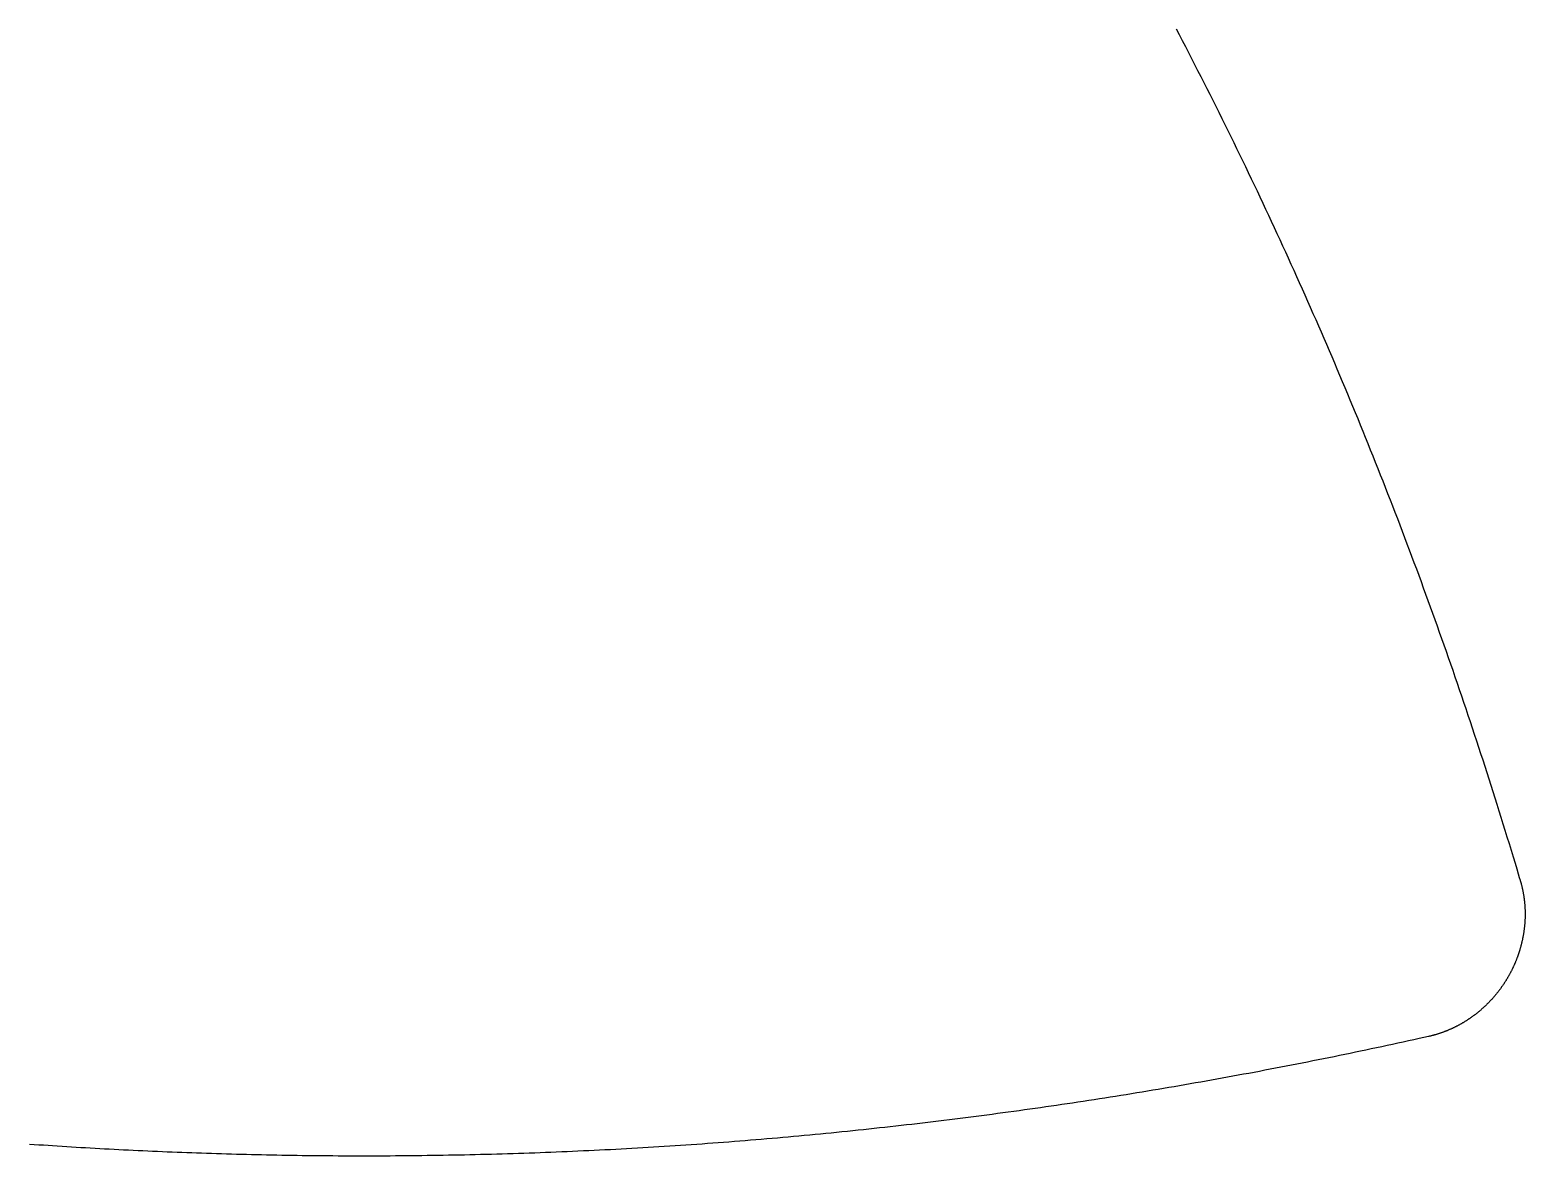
# Model space of a CAD drawing. Extents: x -3 to 136, y 0 to 121.
# Drawn here: x 64.42 to 75.42, y 37.72 to 46 of the extents above; entities that cross this region are included whole.
import ezdxf

# ---------------------------------------------------------------- set-up
doc = ezdxf.new("R2010")
doc.units = 0
doc.layers.get('0').update_dxf_attribs({"linetype": 'CONTINUOUS'})

msp = doc.modelspace()

# ---------------------------------------------------------------- linework, layer by layer
for points in [[(72.8483, 46.0128, 0), (72.8712, 45.9692, 0), (72.894, 45.9255, 0), (72.9167, 45.8817, 0), (72.9393, 45.8379, 0), (72.9619, 45.7941, 0), (72.9845, 45.7502, 0), (73.007, 45.7063, 0), (73.0294, 45.6624, 0), (73.0517, 45.6184, 0), (73.074, 45.5744, 0), (73.0963, 45.5304, 0), (73.1184, 45.4863, 0), (73.1405, 45.4422, 0), (73.1626, 45.398, 0), (73.1846, 45.3538, 0), (73.2065, 45.3096, 0), (73.2283, 45.2653, 0), (73.2501, 45.221, 0), (73.2719, 45.1766, 0), (73.2935, 45.1322, 0), (73.3151, 45.0878, 0), (73.3367, 45.0434, 0), (73.3582, 44.9989, 0), (73.3796, 44.9543, 0), (73.401, 44.9097, 0), (73.4223, 44.8651, 0), (73.4435, 44.8205, 0), (73.4647, 44.7758, 0), (73.4858, 44.731, 0), (73.5068, 44.6863, 0), (73.5278, 44.6414, 0), (73.5488, 44.5966, 0), (73.5696, 44.5517, 0), (73.5904, 44.5068, 0), (73.6112, 44.4618, 0), (73.6319, 44.4168, 0), (73.6525, 44.3718, 0), (73.673, 44.3267, 0), (73.6935, 44.2816, 0), (73.714, 44.2364, 0), (73.7343, 44.1912, 0), (73.7546, 44.146, 0), (73.7749, 44.1007, 0), (73.795, 44.0555, 0), (73.8151, 44.0102, 0), (73.8352, 43.9649, 0), (73.8551, 43.9196, 0), (73.875, 43.8742, 0), (73.8948, 43.8289, 0), (73.9146, 43.7835, 0), (73.9343, 43.7381, 0), (73.9539, 43.6926, 0), (73.9734, 43.6472, 0), (73.9929, 43.6017, 0), (74.0123, 43.5562, 0), (74.0316, 43.5107, 0), (74.0509, 43.4651, 0), (74.0701, 43.4195, 0), (74.0892, 43.3739, 0), (74.1083, 43.3283, 0), (74.1273, 43.2827, 0), (74.1462, 43.237, 0), (74.1651, 43.1913, 0), (74.1839, 43.1456, 0), (74.2026, 43.0999, 0), (74.2213, 43.0541, 0), (74.2399, 43.0083, 0), (74.2584, 42.9625, 0), (74.2769, 42.9167, 0), (74.2953, 42.8708, 0), (74.3137, 42.8249, 0), (74.3319, 42.779, 0), (74.3501, 42.733, 0), (74.3683, 42.6871, 0), (74.3863, 42.6411, 0), (74.4043, 42.595, 0), (74.4223, 42.549, 0), (74.4402, 42.5029, 0), (74.458, 42.4568, 0), (74.4757, 42.4107, 0), (74.4934, 42.3645, 0), (74.511, 42.3183, 0), (74.5286, 42.2721, 0), (74.5461, 42.2258, 0), (74.5635, 42.1796, 0), (74.5809, 42.1332, 0), (74.5982, 42.0869, 0), (74.6154, 42.0405, 0), (74.6326, 41.9941, 0), (74.6497, 41.9477, 0), (74.6667, 41.9013, 0), (74.6837, 41.8548, 0), (74.7006, 41.8083, 0), (74.7175, 41.7617, 0), (74.7343, 41.7151, 0), (74.751, 41.6685, 0), (74.7677, 41.6219, 0), (74.7843, 41.5752, 0), (74.8009, 41.5285, 0), (74.8173, 41.4818, 0), (74.8338, 41.435, 0), (74.8501, 41.3882, 0), (74.8664, 41.3414, 0), (74.8827, 41.2945, 0), (74.8989, 41.2476, 0), (74.915, 41.2007, 0), (74.931, 41.1537, 0), (74.947, 41.1067, 0), (74.963, 41.0597, 0), (74.9788, 41.0126, 0), (74.9947, 40.9655, 0), (75.0104, 40.9184, 0), (75.0261, 40.8712, 0), (75.0417, 40.824, 0), (75.0573, 40.7768, 0), (75.0727, 40.7298, 0), (75.0881, 40.683, 0), (75.1033, 40.6362, 0), (75.1184, 40.5896, 0), (75.1334, 40.5429, 0), (75.1484, 40.4963, 0), (75.1633, 40.4496, 0), (75.1782, 40.4029, 0), (75.193, 40.3561, 0), (75.2078, 40.309, 0), (75.2226, 40.2618, 0), (75.2374, 40.2144, 0), (75.2523, 40.1667, 0), (75.2671, 40.1186, 0), (75.282, 40.0703, 0), (75.297, 40.0215, 0), (75.312, 39.9723, 0), (75.3271, 39.9226, 0), (75.3415, 39.8751, 0), (75.354, 39.8336, 0), (75.3645, 39.7987, 0), (75.3729, 39.7709, 0), (75.3789, 39.7509, 0)], [(75.3789, 39.7509, 0), (75.38, 39.7472, 0), (75.3811, 39.7434, 0), (75.3822, 39.7397, 0), (75.3833, 39.7359, 0), (75.3843, 39.7322, 0), (75.3854, 39.7285, 0), (75.3864, 39.7247, 0), (75.3874, 39.7209, 0), (75.3884, 39.7172, 0), (75.3893, 39.7134, 0), (75.3903, 39.7096, 0), (75.3912, 39.7059, 0), (75.3921, 39.7021, 0), (75.393, 39.6983, 0), (75.3939, 39.6945, 0), (75.3947, 39.6907, 0), (75.3956, 39.6869, 0), (75.3964, 39.6831, 0), (75.3972, 39.6793, 0), (75.398, 39.6755, 0), (75.3988, 39.6717, 0), (75.3995, 39.6679, 0), (75.4002, 39.664, 0), (75.401, 39.6602, 0), (75.4017, 39.6564, 0), (75.4023, 39.6526, 0), (75.403, 39.6487, 0), (75.4036, 39.6449, 0), (75.4043, 39.6411, 0), (75.4049, 39.6372, 0), (75.4055, 39.6334, 0), (75.4061, 39.6295, 0), (75.4066, 39.6257, 0), (75.4072, 39.6218, 0), (75.4077, 39.618, 0), (75.4082, 39.6141, 0), (75.4087, 39.6103, 0), (75.4091, 39.6064, 0), (75.4096, 39.6025, 0), (75.41, 39.5987, 0), (75.4104, 39.5948, 0), (75.4108, 39.5909, 0), (75.4112, 39.5871, 0), (75.4116, 39.5832, 0), (75.4119, 39.5793, 0), (75.4123, 39.5754, 0), (75.4126, 39.5715, 0), (75.4129, 39.5677, 0), (75.4132, 39.5638, 0), (75.4134, 39.5599, 0), (75.4137, 39.556, 0), (75.4139, 39.5521, 0), (75.4141, 39.5482, 0), (75.4143, 39.5443, 0), (75.4145, 39.5405, 0), (75.4146, 39.5366, 0), (75.4148, 39.5327, 0), (75.4149, 39.5288, 0), (75.415, 39.5249, 0), (75.4151, 39.521, 0), (75.4152, 39.5171, 0), (75.4152, 39.5132, 0), (75.4153, 39.5093, 0), (75.4153, 39.5054, 0), (75.4153, 39.5015, 0), (75.4153, 39.4976, 0), (75.4153, 39.4937, 0), (75.4152, 39.4899, 0), (75.4152, 39.486, 0), (75.4151, 39.4821, 0), (75.415, 39.4782, 0), (75.4149, 39.4743, 0), (75.4147, 39.4704, 0), (75.4146, 39.4665, 0), (75.4144, 39.4626, 0), (75.4142, 39.4587, 0), (75.414, 39.4549, 0), (75.4138, 39.451, 0), (75.4136, 39.4471, 0), (75.4134, 39.4432, 0), (75.4131, 39.4393, 0), (75.4128, 39.4354, 0), (75.4125, 39.4316, 0), (75.4122, 39.4277, 0), (75.4119, 39.4238, 0), (75.4115, 39.4199, 0), (75.4111, 39.4161, 0), (75.4108, 39.4122, 0), (75.4104, 39.4083, 0), (75.4099, 39.4044, 0), (75.4095, 39.4006, 0), (75.4091, 39.3967, 0), (75.4086, 39.3928, 0), (75.4081, 39.389, 0), (75.4076, 39.3851, 0), (75.4071, 39.3813, 0), (75.4066, 39.3774, 0), (75.406, 39.3735, 0), (75.4055, 39.3697, 0), (75.4049, 39.3658, 0), (75.4043, 39.362, 0), (75.4037, 39.3582, 0), (75.403, 39.3543, 0), (75.4024, 39.3505, 0), (75.4017, 39.3466, 0), (75.4011, 39.3428, 0), (75.4004, 39.339, 0), (75.3997, 39.3351, 0), (75.3989, 39.3313, 0), (75.3982, 39.3275, 0), (75.3974, 39.3237, 0), (75.3967, 39.3198, 0), (75.3959, 39.316, 0), (75.3951, 39.3122, 0), (75.3942, 39.3084, 0), (75.3934, 39.3046, 0), (75.3925, 39.3008, 0), (75.3917, 39.297, 0), (75.3908, 39.2932, 0), (75.3899, 39.2894, 0), (75.389, 39.2857, 0), (75.388, 39.2819, 0), (75.3871, 39.2781, 0), (75.3861, 39.2743, 0), (75.3851, 39.2706, 0), (75.3841, 39.2668, 0), (75.3831, 39.2631, 0), (75.3821, 39.2593, 0), (75.381, 39.2556, 0), (75.38, 39.2518, 0), (75.3789, 39.2481, 0), (75.3778, 39.2443, 0), (75.3767, 39.2406, 0), (75.3756, 39.2369, 0), (75.3745, 39.2332, 0), (75.3733, 39.2295, 0), (75.3721, 39.2258, 0), (75.371, 39.222, 0), (75.3698, 39.2184, 0), (75.3685, 39.2147, 0), (75.3673, 39.211, 0), (75.3661, 39.2073, 0), (75.3648, 39.2036, 0), (75.3635, 39.1999, 0), (75.3622, 39.1963, 0), (75.3609, 39.1926, 0), (75.3596, 39.189, 0), (75.3583, 39.1853, 0), (75.3569, 39.1817, 0), (75.3556, 39.178, 0), (75.3542, 39.1744, 0), (75.3528, 39.1708, 0), (75.3514, 39.1671, 0), (75.35, 39.1635, 0), (75.3485, 39.1599, 0), (75.3471, 39.1563, 0), (75.3456, 39.1527, 0), (75.3441, 39.1491, 0), (75.3426, 39.1455, 0), (75.3411, 39.142, 0), (75.3396, 39.1384, 0), (75.338, 39.1348, 0), (75.3365, 39.1313, 0), (75.3349, 39.1277, 0), (75.3333, 39.1241, 0), (75.3317, 39.1206, 0), (75.3301, 39.1171, 0), (75.3285, 39.1135, 0), (75.3268, 39.11, 0), (75.3252, 39.1065, 0), (75.3235, 39.103, 0), (75.3218, 39.0995, 0), (75.3201, 39.096, 0), (75.3184, 39.0925, 0), (75.3166, 39.089, 0), (75.3149, 39.0856, 0), (75.3131, 39.0821, 0), (75.3113, 39.0786, 0), (75.3096, 39.0752, 0), (75.3077, 39.0717, 0), (75.3059, 39.0683, 0), (75.3041, 39.0649, 0), (75.3022, 39.0614, 0), (75.3004, 39.058, 0), (75.2985, 39.0546, 0), (75.2966, 39.0512, 0), (75.2947, 39.0478, 0), (75.2928, 39.0444, 0), (75.2909, 39.041, 0), (75.2889, 39.0377, 0), (75.287, 39.0343, 0), (75.285, 39.031, 0), (75.283, 39.0276, 0), (75.281, 39.0243, 0), (75.279, 39.0209, 0), (75.277, 39.0176, 0), (75.2749, 39.0143, 0), (75.2728, 39.011, 0), (75.2708, 39.0077, 0), (75.2687, 39.0044, 0), (75.2666, 39.0011, 0), (75.2645, 38.9978, 0), (75.2624, 38.9946, 0), (75.2602, 38.9913, 0), (75.2581, 38.9881, 0), (75.2559, 38.9848, 0), (75.2537, 38.9816, 0), (75.2515, 38.9784, 0), (75.2493, 38.9752, 0), (75.2471, 38.972, 0), (75.2449, 38.9688, 0), (75.2426, 38.9656, 0), (75.2404, 38.9624, 0), (75.2381, 38.9592, 0), (75.2358, 38.9561, 0), (75.2335, 38.9529, 0), (75.2312, 38.9498, 0), (75.2289, 38.9467, 0), (75.2266, 38.9436, 0), (75.2242, 38.9405, 0), (75.2218, 38.9374, 0), (75.2195, 38.9343, 0), (75.2171, 38.9312, 0), (75.2147, 38.9281, 0), (75.2123, 38.9251, 0), (75.2099, 38.922, 0), (75.2074, 38.919, 0), (75.205, 38.916, 0), (75.2025, 38.913, 0), (75.2001, 38.9099, 0), (75.1976, 38.907, 0), (75.1951, 38.904, 0), (75.1926, 38.901, 0), (75.1901, 38.898, 0), (75.1875, 38.8951, 0), (75.185, 38.8921, 0), (75.1824, 38.8892, 0), (75.1799, 38.8863, 0), (75.1773, 38.8834, 0), (75.1747, 38.8805, 0), (75.1721, 38.8776, 0), (75.1695, 38.8747, 0), (75.1668, 38.8719, 0), (75.1642, 38.869, 0), (75.1616, 38.8662, 0), (75.1589, 38.8633, 0), (75.1562, 38.8605, 0), (75.1535, 38.8577, 0), (75.1508, 38.8549, 0), (75.1481, 38.8521, 0), (75.1454, 38.8493, 0), (75.1427, 38.8466, 0), (75.1399, 38.8438, 0), (75.1372, 38.8411, 0), (75.1344, 38.8383, 0), (75.1316, 38.8356, 0), (75.1289, 38.8329, 0), (75.1261, 38.8302, 0), (75.1232, 38.8275, 0), (75.1204, 38.8249, 0), (75.1176, 38.8222, 0), (75.1148, 38.8195, 0), (75.1119, 38.8169, 0), (75.109, 38.8143, 0), (75.1062, 38.8117, 0), (75.1033, 38.8091, 0), (75.1004, 38.8065, 0), (75.0975, 38.8039, 0), (75.0945, 38.8013, 0), (75.0916, 38.7988, 0), (75.0887, 38.7962, 0), (75.0857, 38.7937, 0), (75.0828, 38.7912, 0), (75.0798, 38.7887, 0), (75.0768, 38.7862, 0), (75.0738, 38.7837, 0), (75.0708, 38.7812, 0), (75.0678, 38.7788, 0), (75.0648, 38.7764, 0), (75.0617, 38.7739, 0), (75.0587, 38.7715, 0), (75.0556, 38.7691, 0), (75.0526, 38.7667, 0), (75.0495, 38.7643, 0), (75.0464, 38.762, 0), (75.0433, 38.7596, 0), (75.0402, 38.7573, 0), (75.0371, 38.7549, 0), (75.0339, 38.7526, 0), (75.0308, 38.7503, 0), (75.0276, 38.748, 0), (75.0245, 38.7458, 0), (75.0213, 38.7435, 0), (75.0181, 38.7413, 0), (75.0149, 38.739, 0), (75.0117, 38.7368, 0), (75.0085, 38.7346, 0), (75.0053, 38.7324, 0), (75.0021, 38.7302, 0), (74.9989, 38.7281, 0), (74.9956, 38.7259, 0), (74.9924, 38.7238, 0), (74.9891, 38.7216, 0), (74.9858, 38.7195, 0), (74.9825, 38.7174, 0), (74.9793, 38.7153, 0), (74.976, 38.7133, 0), (74.9727, 38.7112, 0), (74.9693, 38.7092, 0), (74.966, 38.7072, 0), (74.9627, 38.7052, 0), (74.9593, 38.7032, 0), (74.956, 38.7012, 0), (74.9526, 38.6992, 0), (74.9493, 38.6973, 0), (74.9459, 38.6953, 0), (74.9425, 38.6934, 0), (74.9391, 38.6915, 0), (74.9357, 38.6896, 0), (74.9323, 38.6877, 0), (74.9289, 38.6859, 0), (74.9255, 38.684, 0), (74.9221, 38.6822, 0), (74.9187, 38.6804, 0), (74.9152, 38.6786, 0), (74.9118, 38.6768, 0), (74.9083, 38.675, 0), (74.9048, 38.6733, 0), (74.9014, 38.6715, 0), (74.8979, 38.6698, 0), (74.8944, 38.6681, 0), (74.8909, 38.6664, 0), (74.8874, 38.6647, 0), (74.8839, 38.6631, 0), (74.8804, 38.6614, 0), (74.8769, 38.6598, 0), (74.8733, 38.6582, 0), (74.8698, 38.6566, 0), (74.8663, 38.655, 0), (74.8627, 38.6534, 0), (74.8592, 38.6518, 0), (74.8556, 38.6503, 0), (74.852, 38.6488, 0), (74.8484, 38.6473, 0), (74.8449, 38.6458, 0), (74.8413, 38.6443, 0), (74.8377, 38.6429, 0), (74.8341, 38.6414, 0), (74.8305, 38.64, 0), (74.8269, 38.6386, 0), (74.8232, 38.6372, 0), (74.8196, 38.6358, 0), (74.816, 38.6344, 0), (74.8123, 38.6331, 0), (74.8087, 38.6318, 0), (74.805, 38.6305, 0), (74.8014, 38.6292, 0), (74.7977, 38.6279, 0), (74.7941, 38.6266, 0), (74.7904, 38.6254, 0), (74.7867, 38.6242, 0), (74.783, 38.6229, 0), (74.7793, 38.6217, 0), (74.7756, 38.6206, 0), (74.7719, 38.6194, 0), (74.7682, 38.6183, 0), (74.7645, 38.6171, 0), (74.7608, 38.616, 0), (74.7571, 38.6149, 0), (74.7533, 38.6138, 0), (74.7496, 38.6128, 0), (74.7459, 38.6117, 0), (74.7421, 38.6107, 0), (74.7384, 38.6097, 0), (74.7346, 38.6087, 0), (74.7309, 38.6077, 0), (74.7271, 38.6068, 0), (74.7233, 38.6058, 0), (74.7195, 38.6049, 0), (74.7158, 38.604, 0), (74.712, 38.6031, 0), (74.7082, 38.6023, 0), (74.7044, 38.6014, 0)], [(74.7044, 38.6014, 0), (74.6354, 38.5861, 0), (74.596, 38.5774, 0), (74.5571, 38.5688, 0), (74.5182, 38.5603, 0), (74.4791, 38.5518, 0), (74.44, 38.5433, 0), (74.4009, 38.5349, 0), (74.3619, 38.5265, 0), (74.3229, 38.5182, 0), (74.2839, 38.5099, 0), (74.2449, 38.5017, 0), (74.2059, 38.4935, 0), (74.1669, 38.4853, 0), (74.1278, 38.4772, 0), (74.0888, 38.4691, 0), (74.0497, 38.461, 0), (74.0106, 38.453, 0), (73.9715, 38.4451, 0), (73.9324, 38.4371, 0), (73.8933, 38.4292, 0), (73.8542, 38.4214, 0), (73.815, 38.4136, 0), (73.7759, 38.4058, 0), (73.7368, 38.3981, 0), (73.6977, 38.3905, 0), (73.6585, 38.3828, 0), (73.6194, 38.3752, 0), (73.5802, 38.3677, 0), (73.5411, 38.3602, 0), (73.5019, 38.3527, 0), (73.4628, 38.3453, 0), (73.4236, 38.3379, 0), (73.3844, 38.3306, 0), (73.3452, 38.3233, 0), (73.3061, 38.316, 0), (73.2669, 38.3088, 0), (73.2277, 38.3017, 0), (73.1884, 38.2945, 0), (73.1492, 38.2875, 0), (73.11, 38.2804, 0), (73.0708, 38.2734, 0), (73.0315, 38.2665, 0), (72.9923, 38.2596, 0), (72.953, 38.2527, 0), (72.9137, 38.2459, 0), (72.8744, 38.2391, 0), (72.8352, 38.2323, 0), (72.7959, 38.2256, 0), (72.7566, 38.219, 0), (72.7172, 38.2124, 0), (72.6779, 38.2058, 0), (72.6386, 38.1992, 0), (72.5992, 38.1928, 0), (72.5598, 38.1863, 0), (72.5205, 38.1799, 0), (72.4811, 38.1735, 0), (72.4418, 38.1672, 0), (72.4024, 38.161, 0), (72.363, 38.1547, 0), (72.3236, 38.1485, 0), (72.2843, 38.1424, 0), (72.2449, 38.1363, 0), (72.2055, 38.1303, 0), (72.1661, 38.1243, 0), (72.1267, 38.1183, 0), (72.0873, 38.1124, 0), (72.048, 38.1065, 0), (72.0086, 38.1007, 0), (71.9692, 38.0949, 0), (71.9298, 38.0891, 0), (71.8904, 38.0834, 0), (71.851, 38.0778, 0), (71.8116, 38.0722, 0), (71.7722, 38.0666, 0), (71.7327, 38.0611, 0), (71.6933, 38.0556, 0), (71.6539, 38.0502, 0), (71.6145, 38.0448, 0), (71.5751, 38.0394, 0), (71.5356, 38.0341, 0), (71.4962, 38.0289, 0), (71.4568, 38.0236, 0), (71.4174, 38.0185, 0), (71.3779, 38.0133, 0), (71.3385, 38.0083, 0), (71.299, 38.0032, 0), (71.2596, 37.9982, 0), (71.2201, 37.9933, 0), (71.1807, 37.9884, 0), (71.1412, 37.9835, 0), (71.1018, 37.9787, 0), (71.0623, 37.9739, 0), (71.0229, 37.9692, 0), (70.9834, 37.9645, 0), (70.9439, 37.9599, 0), (70.9044, 37.9553, 0), (70.865, 37.9507, 0), (70.8255, 37.9462, 0), (70.786, 37.9418, 0), (70.7465, 37.9374, 0), (70.707, 37.933, 0), (70.6675, 37.9287, 0), (70.628, 37.9244, 0), (70.5885, 37.9201, 0), (70.549, 37.9159, 0), (70.5095, 37.9118, 0), (70.47, 37.9077, 0), (70.4305, 37.9036, 0), (70.391, 37.8996, 0), (70.3514, 37.8956, 0), (70.3119, 37.8917, 0), (70.2724, 37.8878, 0), (70.2328, 37.884, 0), (70.1933, 37.8802, 0), (70.1538, 37.8765, 0), (70.1142, 37.8728, 0), (70.0747, 37.8691, 0), (70.0351, 37.8655, 0), (69.9956, 37.8619, 0), (69.956, 37.8584, 0), (69.9164, 37.8549, 0), (69.8769, 37.8515, 0), (69.8373, 37.8481, 0), (69.7977, 37.8447, 0), (69.7581, 37.8414, 0), (69.7185, 37.8382, 0), (69.6789, 37.835, 0), (69.6393, 37.8318, 0), (69.5997, 37.8287, 0), (69.5601, 37.8256, 0), (69.5205, 37.8226, 0), (69.4809, 37.8196, 0), (69.4413, 37.8166, 0), (69.4017, 37.8137, 0), (69.362, 37.8109, 0), (69.3224, 37.8081, 0), (69.2828, 37.8053, 0), (69.2431, 37.8026, 0), (69.2035, 37.7999, 0), (69.1638, 37.7973, 0), (69.1242, 37.7947, 0), (69.0845, 37.7922, 0), (69.0448, 37.7897, 0), (69.0052, 37.7872, 0), (68.9655, 37.7848, 0), (68.9258, 37.7824, 0), (68.8861, 37.7801, 0), (68.8464, 37.7779, 0), (68.8067, 37.7756, 0), (68.767, 37.7735, 0), (68.7273, 37.7713, 0), (68.6876, 37.7692, 0), (68.6479, 37.7672, 0), (68.6082, 37.7652, 0), (68.5684, 37.7632, 0), (68.5287, 37.7613, 0), (68.489, 37.7595, 0), (68.4492, 37.7576, 0), (68.4095, 37.7559, 0), (68.3697, 37.7541, 0), (68.33, 37.7525, 0), (68.2902, 37.7508, 0), (68.2504, 37.7492, 0), (68.2107, 37.7477, 0), (68.1709, 37.7462, 0), (68.1311, 37.7447, 0), (68.0913, 37.7433, 0), (68.0515, 37.7419, 0), (68.0117, 37.7406, 0), (67.9719, 37.7393, 0), (67.9321, 37.7381, 0), (67.8923, 37.7369, 0), (67.8525, 37.7358, 0), (67.8127, 37.7347, 0), (67.773, 37.7336, 0), (67.7334, 37.7326, 0), (67.6938, 37.7317, 0), (67.6542, 37.7308, 0), (67.6148, 37.7299, 0), (67.5754, 37.7291, 0), (67.536, 37.7283, 0), (67.4967, 37.7276, 0), (67.4575, 37.7269, 0), (67.4183, 37.7263, 0), (67.3792, 37.7257, 0), (67.3401, 37.7252, 0), (67.3011, 37.7247, 0), (67.2622, 37.7242, 0), (67.2233, 37.7238, 0), (67.1845, 37.7234, 0), (67.1457, 37.7231, 0), (67.107, 37.7228, 0), (67.0684, 37.7226, 0), (67.0298, 37.7224, 0), (66.9912, 37.7222, 0), (66.9528, 37.7221, 0), (66.9144, 37.7221, 0), (66.876, 37.722, 0), (66.8377, 37.7221, 0), (66.7995, 37.7221, 0), (66.7613, 37.7222, 0), (66.7232, 37.7224, 0), (66.6852, 37.7225, 0), (66.6472, 37.7228, 0), (66.6093, 37.723, 0), (66.5714, 37.7233, 0), (66.5336, 37.7237, 0), (66.4959, 37.7241, 0), (66.4582, 37.7245, 0), (66.4206, 37.725, 0), (66.383, 37.7255, 0), (66.3455, 37.726, 0), (66.3081, 37.7266, 0), (66.2707, 37.7272, 0), (66.2334, 37.7279, 0), (66.1962, 37.7286, 0), (66.159, 37.7293, 0), (66.1219, 37.7301, 0), (66.0848, 37.7309, 0), (66.0478, 37.7318, 0), (66.0109, 37.7326, 0), (65.974, 37.7336, 0), (65.9372, 37.7345, 0), (65.9004, 37.7355, 0), (65.8637, 37.7366, 0), (65.8271, 37.7376, 0), (65.7905, 37.7388, 0), (65.7541, 37.7399, 0), (65.7176, 37.7411, 0), (65.6812, 37.7423, 0), (65.6449, 37.7436, 0), (65.6087, 37.7448, 0), (65.5725, 37.7462, 0), (65.5364, 37.7475, 0), (65.5003, 37.7489, 0), (65.4644, 37.7504, 0), (65.4284, 37.7518, 0), (65.3926, 37.7533, 0), (65.3568, 37.7548, 0), (65.3211, 37.7564, 0), (65.2854, 37.758, 0), (65.2498, 37.7596, 0), (65.2142, 37.7613, 0), (65.1788, 37.763, 0), (65.1434, 37.7647, 0), (65.108, 37.7665, 0), (65.0727, 37.7683, 0), (65.0375, 37.7701, 0), (65.0024, 37.772, 0), (64.9673, 37.7739, 0), (64.9323, 37.7758, 0), (64.8973, 37.7777, 0), (64.8625, 37.7797, 0), (64.8276, 37.7817, 0), (64.7929, 37.7838, 0), (64.7582, 37.7858, 0), (64.7236, 37.7879, 0), (64.689, 37.7901, 0), (64.6545, 37.7922, 0), (64.6201, 37.7944, 0), (64.5858, 37.7967, 0), (64.5515, 37.7989, 0), (64.5173, 37.8012, 0), (64.4831, 37.8035, 0), (64.449, 37.8058, 0), (64.415, 37.8082, 0)]]:
    msp.add_polyline3d(points)

doc.saveas('drawing.dxf')
